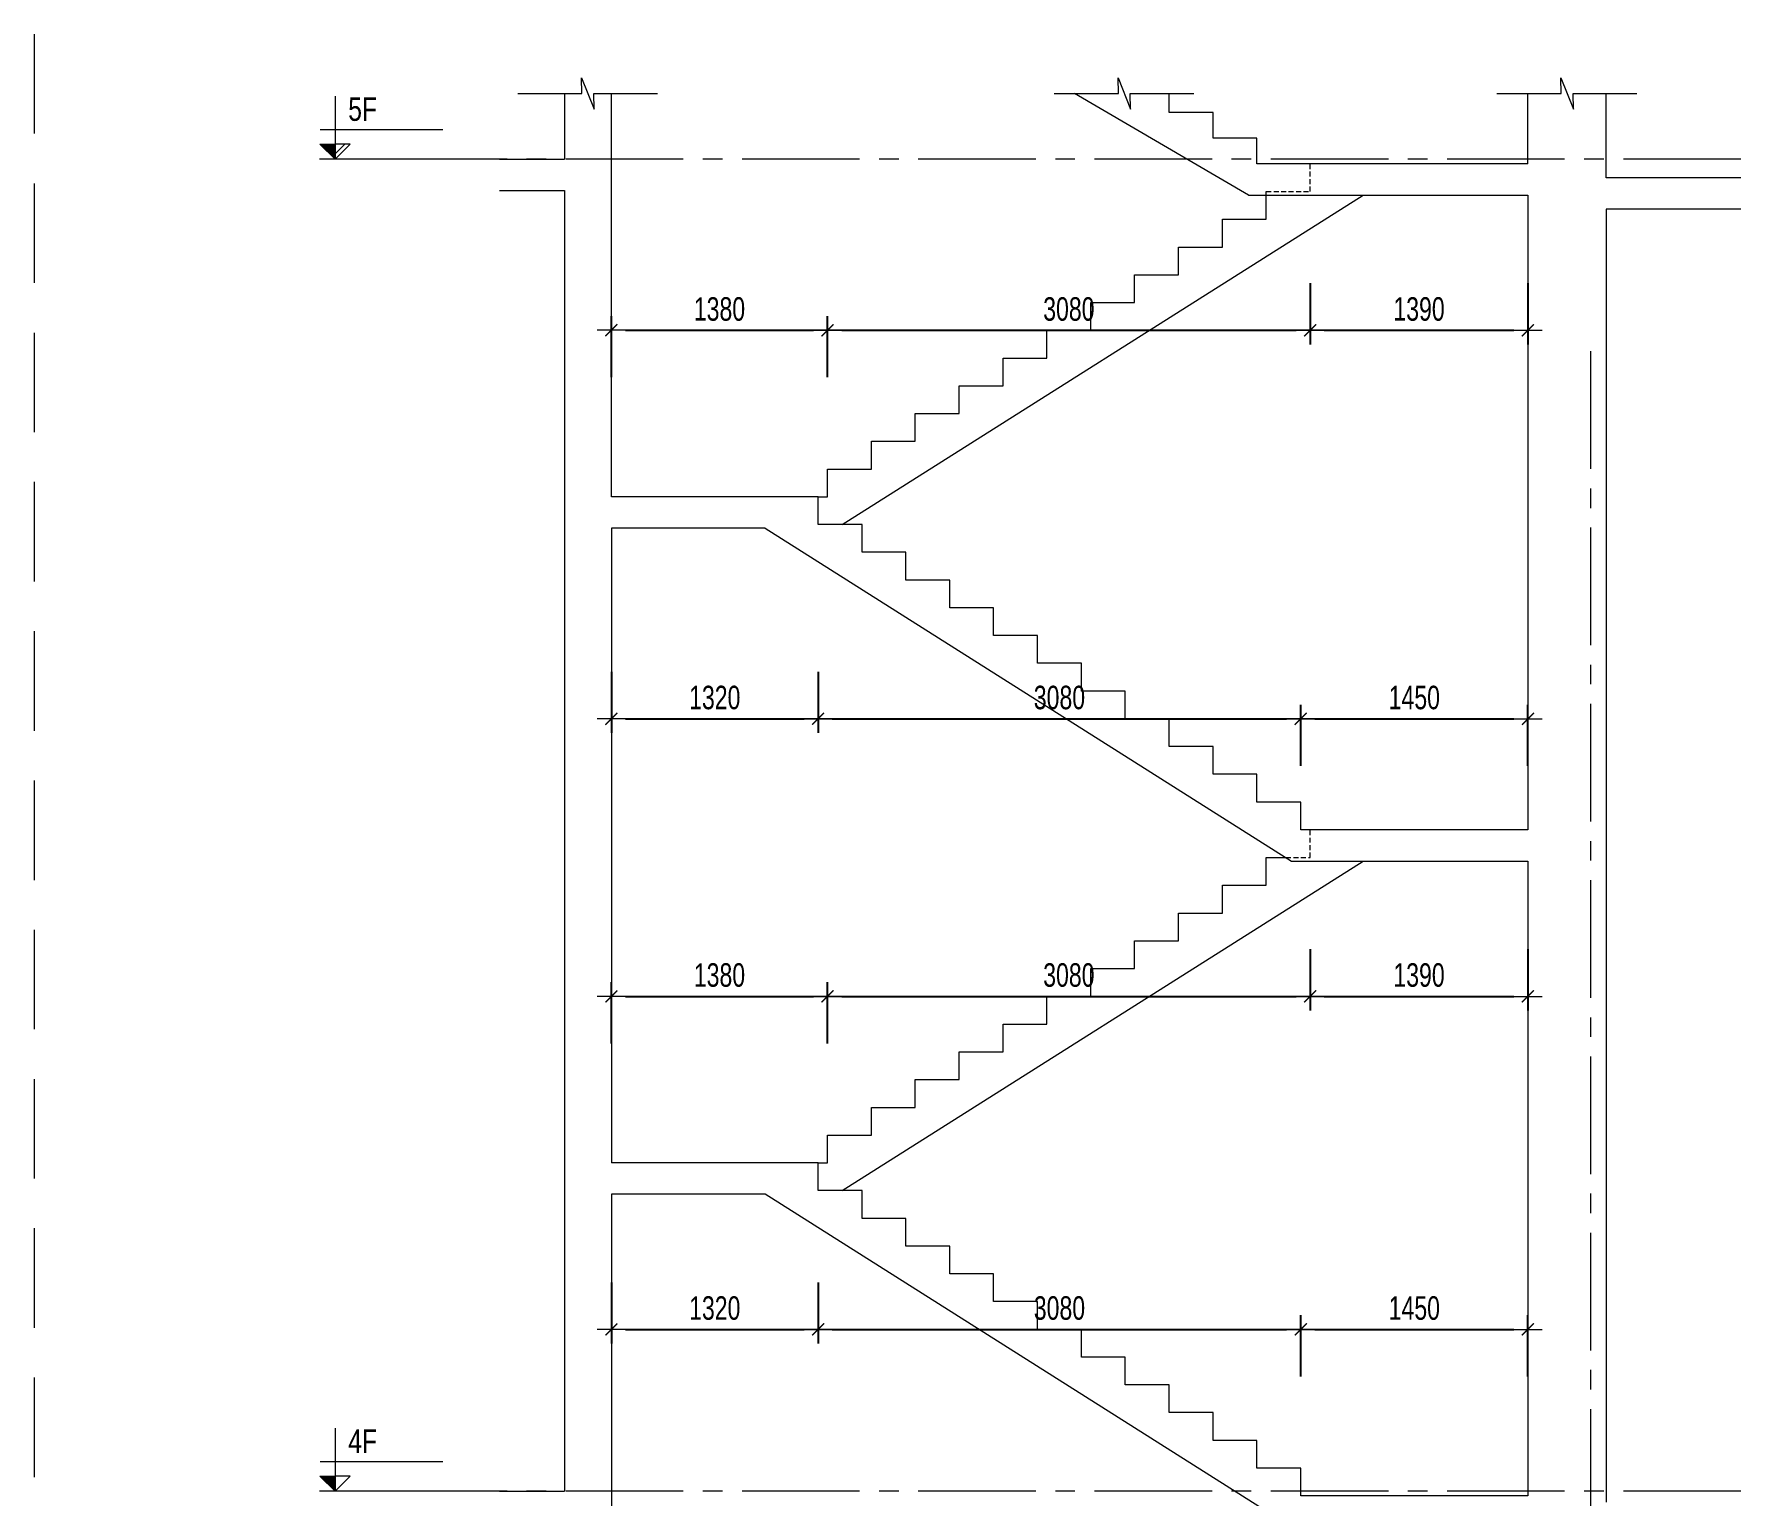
# Model space of a CAD drawing. Header units: millimetres. Extents: x -179076 to 254975, y -18667 to 296191.
# Drawn here: x 89320 to 100213, y 185725 to 195052 of the extents above; entities that cross this region are included whole.
import ezdxf

# ---------------------------------------------------------------- set-up
doc = ezdxf.new("R2010")
doc.units = ezdxf.units.MM
doc.linetypes.add('CENTER2', pattern=[1.125, 0.75, -0.125, 0.125, -0.125])
doc.linetypes.add('HIDDEN2', pattern=[4.762499999999999, 3.175, -1.5875])
doc.layers.get('Defpoints').update_dxf_attribs({"color": 151, "lineweight": 9})
for name, color, linetype, lineweight in [('NDC_S_ANNO', 7, 'Continuous', 20), ('NDC_S_AXIS', 5, 'CENTER2', 13), ('NDC_S_CONTINUOUS', 3, 'Continuous', 20), ('NDC_S_DIM', 1, 'Continuous', 15), ('NDC_S_HIDDEN', 8, 'HIDDEN2', 13), ('NDC_S_SLAB', 2, 'Continuous', 20), ('NDC_S_SYMBOL', 1, 'Continuous', 15), ('NDC_S_TEXT SYMBOL', 7, 'Continuous', 20), ('NDC_S_VN TEXT', 7, 'Continuous', 20)]:
    doc.layers.add(name, color=color, linetype=linetype, lineweight=lineweight)
doc.styles.add('NDC_ANNO', font='', dxfattribs={"width": 0.8})
doc.styles.add('NDC_DIM', font='', dxfattribs={"width": 0.75})
doc.styles.get('NDC_ANNO').set_extended_font_data('Dotum')
doc.styles.get('NDC_DIM').set_extended_font_data('Dotum')
doc.dimstyles.new('NDC_dim_60', dxfattribs={"dimscale": 60, "dimtxt": 2.5, "dimasz": 1.5, "dimexe": 1.5, "dimexo": 2.5, "dimgap": 1, "dimtad": 1, "dimdec": 0, "dimzin": 0, "dimdsep": 46, "dimtxsty": 'NDC_DIM', "dimblk": 'DIMMARK', "dimcen": 0.09, "dimdle": 1.2, "dimclrd": 1, "dimclre": 1, "dimclrt": 3, "dimadec": 0, "dimazin": 0, "dimtfac": 1, "dimtdec": 0, "dimtix": 1, "dimtofl": 0, "dimtmove": 0, "dimatfit": 3, "dimfxl": 5, "dimfxlon": 1, "dimtolj": 1, "dimtzin": 0, "dimarcsym": 0})

# ---------------------------------------------------------------- blocks, each defined once
blk = doc.blocks.new('kata_block_CT')
at = {"layer": 'NDC_S_ANNO'}
blk.add_hatch(color=3, dxfattribs=at).paths.add_polyline_path([(0, 1.596954857557648), (-1.612010908633238, 1.596954857557648), (0, 0)])
at = {"layer": 'NDC_S_ANNO', "ltscale": 50}
h = blk.add_hatch(dxfattribs=at)
h.set_pattern_fill('ANSI31', color=256, scale=1.406250541793835, style=0)
h.set_pattern_definition([(45.00000000000001, (0, 5.456968210637569e-12), (-3.157122508925224, 3.157122508925225), [])])
h.paths.add_polyline_path([(0, 1.596954857557648), (0, 0), (1.612010908924276, 1.596954857557648)])
for p, q in [((-1.592704896858777, 3.140833880479477), (11.46947077315417, 3.140833880479477)), ((11.56125648126181, 5.456968210637569e-12), (-1.63869572513795, 5.456968210637569e-12))]:
    blk.add_line(p, q, dxfattribs=at)
for points in [[(0, 6.69495074864426), (0, 0)], [(0, 0), (-1.612010908924276, 1.596954857557648), (0, 1.596954857557648)], [(0, 0), (1.612010908924276, 1.596954857557648), (0, 1.596954857557648)]]:
    blk.add_lwpolyline(points, dxfattribs=at)
at = {"layer": 'NDC_S_ANNO', "color": 8, "ltscale": 50}
blk.add_lwpolyline([(0, 0), (-1.612010908633238, 1.596954857557648), (0, 1.596954857557648)], dxfattribs=at)
at = {"layer": 'NDC_S_TEXT SYMBOL', "color": 3, "style": 'NDC_ANNO', "width": 0.8}
blk.add_attdef('CT', (1.409564409346785, 4.068271311703938), '', height=2.5, dxfattribs=at)
blk = doc.blocks.new('DIMMARK')
at = {"layer": 'NDC_S_DIM', "color": 1}
blk.add_line((-1.5, 0), (1, 0), dxfattribs=at)
at = {"layer": 'NDC_S_DIM', "color": 2, "const_width": 0.1}
blk.add_lwpolyline([(-0.4242640687119285, -0.4242640687119285), (0.4242640687119285, 0.4242640687119285)], dxfattribs=at)
blk = doc.blocks.new('*D2392')
at = {"layer": 'Defpoints', "color": 0, "transparency": 16777216}
for p in [(94384.16081130505, 193162.2012481164), (93004.16081126459, 192099.7012481135), (94384.16081130505, 192099.7012481135)]:
    blk.add_point(p, dxfattribs=at)
at = {"layer": 'NDC_S_DIM', "color": 1, "lineweight": -2, "transparency": 16777216}
for p, q in [((93004.16081126459, 192862.2012481164), (93004.16081126459, 193252.2012481164)), ((94384.16081130505, 192862.2012481164), (94384.16081130505, 193252.2012481164)), ((93094.16081126459, 193162.2012481164), (94294.16081130505, 193162.2012481164))]:
    blk.add_line(p, q, dxfattribs=at)
at = {"layer": 'NDC_S_DIM', "color": 1, "lineweight": -2, "transparency": 16777216, "xscale": 90, "yscale": 90, "zscale": 90, "rotation": 180}
blk.add_blockref('DIMMARK', (93004.16081126459, 193162.2012481164), dxfattribs=at)
at = {"layer": 'NDC_S_DIM', "color": 1, "lineweight": -2, "transparency": 16777216, "xscale": 90, "yscale": 90, "zscale": 90}
blk.add_blockref('DIMMARK', (94384.16081130505, 193162.2012481164), dxfattribs=at)
at = {"layer": 'NDC_S_DIM', "color": 3, "transparency": 16777216, "insert": (93694.16081128482, 193297.3030120242), "char_height": 150, "attachment_point": 5, "style": 'NDC_DIM'}
blk.add_mtext('\\A1;1380', dxfattribs=at)
blk = doc.blocks.new('*D2393')
at = {"layer": 'Defpoints', "color": 0, "transparency": 16777216}
for p in [(97464.16081130505, 194047.6179147856), (97464.16081130505, 193162.2012481164), (94384.16081130505, 192099.7012481135)]:
    blk.add_point(p, dxfattribs=at)
at = {"layer": 'NDC_S_DIM', "color": 1, "lineweight": -2, "transparency": 16777216}
for p, q in [((97464.16081130505, 193462.2012481164), (97464.16081130505, 193072.2012481164)), ((94384.16081130505, 192862.2012481164), (94384.16081130505, 193252.2012481164)), ((94474.16081130505, 193162.2012481164), (97374.16081130505, 193162.2012481164))]:
    blk.add_line(p, q, dxfattribs=at)
at = {"layer": 'NDC_S_DIM', "color": 1, "lineweight": -2, "transparency": 16777216, "xscale": 90, "yscale": 90, "zscale": 90, "rotation": 180}
blk.add_blockref('DIMMARK', (94384.16081130505, 193162.2012481164), dxfattribs=at)
at = {"layer": 'NDC_S_DIM', "color": 1, "lineweight": -2, "transparency": 16777216, "xscale": 90, "yscale": 90, "zscale": 90}
blk.add_blockref('DIMMARK', (97464.16081130505, 193162.2012481164), dxfattribs=at)
at = {"layer": 'NDC_S_DIM', "color": 3, "transparency": 16777216, "insert": (95924.16081130505, 193297.3030120242), "char_height": 150, "attachment_point": 5, "style": 'NDC_DIM'}
blk.add_mtext('\\A1;3080', dxfattribs=at)
blk = doc.blocks.new('*D2394')
at = {"layer": 'Defpoints', "color": 0, "transparency": 16777216}
for p in [(97464.16081130505, 194047.6179147856), (98854.16666336206, 194024.7012481198), (98854.16666336206, 193162.2012481164)]:
    blk.add_point(p, dxfattribs=at)
at = {"layer": 'NDC_S_DIM', "color": 1, "lineweight": -2, "transparency": 16777216}
for p, q in [((97464.16081130505, 193462.2012481164), (97464.16081130505, 193072.2012481164)), ((98854.16666336206, 193462.2012481164), (98854.16666336206, 193072.2012481164)), ((97554.16081130505, 193162.2012481164), (98764.16666336206, 193162.2012481164))]:
    blk.add_line(p, q, dxfattribs=at)
at = {"layer": 'NDC_S_DIM', "color": 1, "lineweight": -2, "transparency": 16777216, "xscale": 90, "yscale": 90, "zscale": 90, "rotation": 180}
blk.add_blockref('DIMMARK', (97464.16081130505, 193162.2012481164), dxfattribs=at)
at = {"layer": 'NDC_S_DIM', "color": 1, "lineweight": -2, "transparency": 16777216, "xscale": 90, "yscale": 90, "zscale": 90}
blk.add_blockref('DIMMARK', (98854.16666336206, 193162.2012481164), dxfattribs=at)
at = {"layer": 'NDC_S_DIM', "color": 3, "transparency": 16777216, "insert": (98159.16373733355, 193297.3030120242), "char_height": 150, "attachment_point": 5, "style": 'NDC_DIM'}
blk.add_mtext('\\A1;1390', dxfattribs=at)
blk = doc.blocks.new('*D2415')
at = {"layer": 'Defpoints', "color": 0, "transparency": 16777216}
for p in [(93004.16081126459, 192099.7012481134), (94324.16081130505, 192099.7012481135), (94324.16081130505, 190683.0345814438)]:
    blk.add_point(p, dxfattribs=at)
at = {"layer": 'NDC_S_DIM', "color": 1, "lineweight": -2, "transparency": 16777216}
for p, q in [((93004.16081126459, 190983.0345814438), (93004.16081126459, 190593.0345814438)), ((94324.16081130505, 190983.0345814438), (94324.16081130505, 190593.0345814438)), ((93094.16081126459, 190683.0345814438), (94234.16081130505, 190683.0345814438))]:
    blk.add_line(p, q, dxfattribs=at)
at = {"layer": 'NDC_S_DIM', "color": 1, "lineweight": -2, "transparency": 16777216, "xscale": 90, "yscale": 90, "zscale": 90, "rotation": 180}
blk.add_blockref('DIMMARK', (93004.16081126459, 190683.0345814438), dxfattribs=at)
at = {"layer": 'NDC_S_DIM', "color": 1, "lineweight": -2, "transparency": 16777216, "xscale": 90, "yscale": 90, "zscale": 90}
blk.add_blockref('DIMMARK', (94324.16081130505, 190683.0345814438), dxfattribs=at)
at = {"layer": 'NDC_S_DIM', "color": 3, "transparency": 16777216, "insert": (93664.16081128482, 190818.1363453515), "char_height": 150, "attachment_point": 5, "style": 'NDC_DIM'}
blk.add_mtext('\\A1;1320', dxfattribs=at)
blk = doc.blocks.new('*D2416')
at = {"layer": 'Defpoints', "color": 0, "transparency": 16777216}
for p in [(94324.16081130505, 192099.7012481135), (97404.16081130505, 190683.0345814438), (97404.16081130505, 189974.7012481089)]:
    blk.add_point(p, dxfattribs=at)
at = {"layer": 'NDC_S_DIM', "color": 1, "lineweight": -2, "transparency": 16777216}
for p, q in [((94324.16081130505, 190983.0345814438), (94324.16081130505, 190593.0345814438)), ((97404.16081130505, 190383.0345814438), (97404.16081130505, 190773.0345814438)), ((94414.16081130505, 190683.0345814438), (97314.16081130505, 190683.0345814438))]:
    blk.add_line(p, q, dxfattribs=at)
at = {"layer": 'NDC_S_DIM', "color": 1, "lineweight": -2, "transparency": 16777216, "xscale": 90, "yscale": 90, "zscale": 90, "rotation": 180}
blk.add_blockref('DIMMARK', (94324.16081130505, 190683.0345814438), dxfattribs=at)
at = {"layer": 'NDC_S_DIM', "color": 1, "lineweight": -2, "transparency": 16777216, "xscale": 90, "yscale": 90, "zscale": 90}
blk.add_blockref('DIMMARK', (97404.16081130505, 190683.0345814438), dxfattribs=at)
at = {"layer": 'NDC_S_DIM', "color": 3, "transparency": 16777216, "insert": (95864.16081130505, 190818.1363453515), "char_height": 150, "attachment_point": 5, "style": 'NDC_DIM'}
blk.add_mtext('\\A1;3080', dxfattribs=at)
blk = doc.blocks.new('*D2417')
at = {"layer": 'Defpoints', "color": 0, "transparency": 16777216}
for p in [(98854.16081120132, 190683.0345814438), (97404.16081130505, 189974.7012481089), (98854.16081120132, 189974.7012481089)]:
    blk.add_point(p, dxfattribs=at)
at = {"layer": 'NDC_S_DIM', "color": 1, "lineweight": -2, "transparency": 16777216}
for p, q in [((97404.16081130505, 190383.0345814438), (97404.16081130505, 190773.0345814438)), ((98854.16081120132, 190383.0345814438), (98854.16081120132, 190773.0345814438)), ((97494.16081130505, 190683.0345814438), (98764.16081120132, 190683.0345814438))]:
    blk.add_line(p, q, dxfattribs=at)
at = {"layer": 'NDC_S_DIM', "color": 1, "lineweight": -2, "transparency": 16777216, "xscale": 90, "yscale": 90, "zscale": 90, "rotation": 180}
blk.add_blockref('DIMMARK', (97404.16081130505, 190683.0345814438), dxfattribs=at)
at = {"layer": 'NDC_S_DIM', "color": 1, "lineweight": -2, "transparency": 16777216, "xscale": 90, "yscale": 90, "zscale": 90}
blk.add_blockref('DIMMARK', (98854.16081120132, 190683.0345814438), dxfattribs=at)
at = {"layer": 'NDC_S_DIM', "color": 3, "transparency": 16777216, "insert": (98129.16081125318, 190818.1363453515), "char_height": 150, "attachment_point": 5, "style": 'NDC_DIM'}
blk.add_mtext('\\A1;1450', dxfattribs=at)
blk = doc.blocks.new('*D2418')
at = {"layer": 'Defpoints', "color": 0, "transparency": 16777216}
for p in [(94384.16081130505, 188912.201248106), (93004.16081126453, 187849.7012481025), (94384.16081130505, 187849.7012481025)]:
    blk.add_point(p, dxfattribs=at)
at = {"layer": 'NDC_S_DIM', "color": 1, "lineweight": -2, "transparency": 16777216}
for p, q in [((93004.16081126453, 188612.201248106), (93004.16081126453, 189002.201248106)), ((94384.16081130505, 188612.201248106), (94384.16081130505, 189002.201248106)), ((93094.16081126453, 188912.201248106), (94294.16081130505, 188912.201248106))]:
    blk.add_line(p, q, dxfattribs=at)
at = {"layer": 'NDC_S_DIM', "color": 1, "lineweight": -2, "transparency": 16777216, "xscale": 90, "yscale": 90, "zscale": 90, "rotation": 180}
blk.add_blockref('DIMMARK', (93004.16081126453, 188912.201248106), dxfattribs=at)
at = {"layer": 'NDC_S_DIM', "color": 1, "lineweight": -2, "transparency": 16777216, "xscale": 90, "yscale": 90, "zscale": 90}
blk.add_blockref('DIMMARK', (94384.16081130505, 188912.201248106), dxfattribs=at)
at = {"layer": 'NDC_S_DIM', "color": 3, "transparency": 16777216, "insert": (93694.16081128479, 189047.3030120137), "char_height": 150, "attachment_point": 5, "style": 'NDC_DIM'}
blk.add_mtext('\\A1;1380', dxfattribs=at)
blk = doc.blocks.new('*D2419')
at = {"layer": 'Defpoints', "color": 0, "transparency": 16777216}
for p in [(97464.16081130505, 189886.1595814417), (97464.16081130505, 188912.201248106), (94384.16081130505, 187849.7012481025)]:
    blk.add_point(p, dxfattribs=at)
at = {"layer": 'NDC_S_DIM', "color": 1, "lineweight": -2, "transparency": 16777216}
for p, q in [((97464.16081130505, 189212.201248106), (97464.16081130505, 188822.201248106)), ((94384.16081130505, 188612.201248106), (94384.16081130505, 189002.201248106)), ((94474.16081130505, 188912.201248106), (97374.16081130505, 188912.201248106))]:
    blk.add_line(p, q, dxfattribs=at)
at = {"layer": 'NDC_S_DIM', "color": 1, "lineweight": -2, "transparency": 16777216, "xscale": 90, "yscale": 90, "zscale": 90, "rotation": 180}
blk.add_blockref('DIMMARK', (94384.16081130505, 188912.201248106), dxfattribs=at)
at = {"layer": 'NDC_S_DIM', "color": 1, "lineweight": -2, "transparency": 16777216, "xscale": 90, "yscale": 90, "zscale": 90}
blk.add_blockref('DIMMARK', (97464.16081130505, 188912.201248106), dxfattribs=at)
at = {"layer": 'NDC_S_DIM', "color": 3, "transparency": 16777216, "insert": (95924.16081130505, 189047.3030120137), "char_height": 150, "attachment_point": 5, "style": 'NDC_DIM'}
blk.add_mtext('\\A1;3080', dxfattribs=at)
blk = doc.blocks.new('*D2420')
at = {"layer": 'Defpoints', "color": 0, "transparency": 16777216}
for p in [(97464.16081130505, 189886.1595814417), (98854.16081119241, 189774.7012481089), (98854.16081119241, 188912.201248106)]:
    blk.add_point(p, dxfattribs=at)
at = {"layer": 'NDC_S_DIM', "color": 1, "lineweight": -2, "transparency": 16777216}
for p, q in [((97464.16081130505, 189212.201248106), (97464.16081130505, 188822.201248106)), ((98854.16081119241, 189212.201248106), (98854.16081119241, 188822.201248106)), ((97554.16081130505, 188912.201248106), (98764.16081119241, 188912.201248106))]:
    blk.add_line(p, q, dxfattribs=at)
at = {"layer": 'NDC_S_DIM', "color": 1, "lineweight": -2, "transparency": 16777216, "xscale": 90, "yscale": 90, "zscale": 90, "rotation": 180}
blk.add_blockref('DIMMARK', (97464.16081130505, 188912.201248106), dxfattribs=at)
at = {"layer": 'NDC_S_DIM', "color": 1, "lineweight": -2, "transparency": 16777216, "xscale": 90, "yscale": 90, "zscale": 90}
blk.add_blockref('DIMMARK', (98854.16081119241, 188912.201248106), dxfattribs=at)
at = {"layer": 'NDC_S_DIM', "color": 3, "transparency": 16777216, "insert": (98159.16081124873, 189047.3030120137), "char_height": 150, "attachment_point": 5, "style": 'NDC_DIM'}
blk.add_mtext('\\A1;1390', dxfattribs=at)
blk = doc.blocks.new('*D2421')
at = {"layer": 'Defpoints', "color": 0, "transparency": 16777216}
for p in [(93004.16081126453, 187849.7012481025), (94324.16081130505, 187849.7012481025), (94324.16081130505, 186787.2012481001)]:
    blk.add_point(p, dxfattribs=at)
at = {"layer": 'NDC_S_DIM', "color": 1, "lineweight": -2, "transparency": 16777216}
for p, q in [((93004.16081126453, 187087.2012481001), (93004.16081126453, 186697.2012481001)), ((94324.16081130505, 187087.2012481001), (94324.16081130505, 186697.2012481001)), ((93094.16081126453, 186787.2012481001), (94234.16081130505, 186787.2012481001))]:
    blk.add_line(p, q, dxfattribs=at)
at = {"layer": 'NDC_S_DIM', "color": 1, "lineweight": -2, "transparency": 16777216, "xscale": 90, "yscale": 90, "zscale": 90, "rotation": 180}
blk.add_blockref('DIMMARK', (93004.16081126453, 186787.2012481001), dxfattribs=at)
at = {"layer": 'NDC_S_DIM', "color": 1, "lineweight": -2, "transparency": 16777216, "xscale": 90, "yscale": 90, "zscale": 90}
blk.add_blockref('DIMMARK', (94324.16081130505, 186787.2012481001), dxfattribs=at)
at = {"layer": 'NDC_S_DIM', "color": 3, "transparency": 16777216, "insert": (93664.16081128479, 186922.3030120079), "char_height": 150, "attachment_point": 5, "style": 'NDC_DIM'}
blk.add_mtext('\\A1;1320', dxfattribs=at)
blk = doc.blocks.new('*D2422')
at = {"layer": 'Defpoints', "color": 0, "transparency": 16777216}
for p in [(94324.16081130505, 187849.7012481025), (97404.16081130505, 186787.2012481001), (97404.16081130505, 185754.7012480977)]:
    blk.add_point(p, dxfattribs=at)
at = {"layer": 'NDC_S_DIM', "color": 1, "lineweight": -2, "transparency": 16777216}
for p, q in [((94324.16081130505, 187087.2012481001), (94324.16081130505, 186697.2012481001)), ((97404.16081130505, 186487.2012481001), (97404.16081130505, 186877.2012481001)), ((94414.16081130505, 186787.2012481001), (97314.16081130505, 186787.2012481001))]:
    blk.add_line(p, q, dxfattribs=at)
at = {"layer": 'NDC_S_DIM', "color": 1, "lineweight": -2, "transparency": 16777216, "xscale": 90, "yscale": 90, "zscale": 90, "rotation": 180}
blk.add_blockref('DIMMARK', (94324.16081130505, 186787.2012481001), dxfattribs=at)
at = {"layer": 'NDC_S_DIM', "color": 1, "lineweight": -2, "transparency": 16777216, "xscale": 90, "yscale": 90, "zscale": 90}
blk.add_blockref('DIMMARK', (97404.16081130505, 186787.2012481001), dxfattribs=at)
at = {"layer": 'NDC_S_DIM', "color": 3, "transparency": 16777216, "insert": (95864.16081130505, 186922.3030120079), "char_height": 150, "attachment_point": 5, "style": 'NDC_DIM'}
blk.add_mtext('\\A1;3080', dxfattribs=at)
blk = doc.blocks.new('*D2423')
at = {"layer": 'Defpoints', "color": 0, "transparency": 16777216}
for p in [(98854.16666335321, 186787.2012481001), (97404.16081130505, 185754.7012480977), (98854.16666335321, 185724.7012480978)]:
    blk.add_point(p, dxfattribs=at)
at = {"layer": 'NDC_S_DIM', "color": 1, "lineweight": -2, "transparency": 16777216}
for p, q in [((97404.16081130505, 186487.2012481001), (97404.16081130505, 186877.2012481001)), ((98854.16666335321, 186487.2012481001), (98854.16666335321, 186877.2012481001)), ((97494.16081130505, 186787.2012481001), (98764.16666335321, 186787.2012481001))]:
    blk.add_line(p, q, dxfattribs=at)
at = {"layer": 'NDC_S_DIM', "color": 1, "lineweight": -2, "transparency": 16777216, "xscale": 90, "yscale": 90, "zscale": 90, "rotation": 180}
blk.add_blockref('DIMMARK', (97404.16081130505, 186787.2012481001), dxfattribs=at)
at = {"layer": 'NDC_S_DIM', "color": 1, "lineweight": -2, "transparency": 16777216, "xscale": 90, "yscale": 90, "zscale": 90}
blk.add_blockref('DIMMARK', (98854.16666335321, 186787.2012481001), dxfattribs=at)
at = {"layer": 'NDC_S_DIM', "color": 3, "transparency": 16777216, "insert": (98129.16373732913, 186922.3030120079), "char_height": 150, "attachment_point": 5, "style": 'NDC_DIM'}
blk.add_mtext('\\A1;1450', dxfattribs=at)

msp = doc.modelspace()

# ---------------------------------------------------------------- linework, layer by layer
at = {"layer": 'NDC_S_AXIS', "ltscale": 1000}
for p, q in [((100213.2285346719, 194254.7012481195), (91146.01202433521, 194254.7012481195)), ((99254.16081124992, 193028.178932541), (99254.16081124987, 162184.5259362931)), ((100213.2285346719, 185754.7012480977), (91146.01202433521, 185754.7012480978))]:
    msp.add_line(p, q, dxfattribs=at)
at = {"layer": 'NDC_S_CONTINUOUS'}
for p, q in [((94478.33291241014, 191922.6179147798), (97802.09761829372, 194024.7012481198)), ((94478.33291240805, 187672.6179147688), (97802.09761829383, 189774.7012481089))]:
    msp.add_line(p, q, dxfattribs=at)
for points in [[(94324.16081130505, 192099.7012481135), (94384.16081130505, 192099.7012481135), (94384.16081130505, 192276.7845814473), (94664.16081130505, 192276.7845814473), (94664.16081130505, 192453.8679147811), (94944.16081130505, 192453.8679147811), (94944.16081130505, 192630.9512481149), (95224.16081130505, 192630.9512481149), (95224.16081130505, 192808.0345814488), (95504.16081130505, 192808.0345814488), (95504.16081130505, 192985.1179147826), (95784.16081130505, 192985.1179147826), (95784.16081130505, 193162.2012481164), (96064.16081130505, 193162.2012481164), (96064.16081130505, 193339.2845814503), (96344.16081130505, 193339.2845814503), (96344.16081130505, 193516.3679147841), (96624.16081130505, 193516.3679147841), (96624.16081130505, 193693.451248118), (96904.16081130505, 193693.451248118), (96904.16081130505, 193870.5345814518), (97184.16081130505, 193870.5345814518), (97184.16081130505, 194024.7012481198)], [(94324.16081130505, 187849.7012481025), (94384.16081130505, 187849.7012481025), (94384.16081130505, 188026.7845814374), (94664.16081130505, 188026.7845814374), (94664.16081130505, 188203.8679147711), (94944.16081130505, 188203.8679147711), (94944.16081130505, 188380.9512481048), (95224.16081130505, 188380.9512481048), (95224.16081130505, 188558.0345814385), (95504.16081130505, 188558.0345814385), (95504.16081130505, 188735.1179147722), (95784.16081130505, 188735.1179147722), (95784.16081130505, 188912.201248106), (96064.16081130505, 188912.201248106), (96064.16081130505, 189089.2845814397), (96344.16081130505, 189089.2845814397), (96344.16081130505, 189266.3679147734), (96624.16081130505, 189266.3679147734), (96624.16081130505, 189443.4512481071), (96904.16081130505, 189443.4512481071), (96904.16081130505, 189620.5345814409), (97184.16081130505, 189620.5345814409), (97184.16081130505, 189797.6179147746), (97309.98871020111, 189797.6179147746)]]:
    msp.add_lwpolyline(points, dxfattribs=at)
at = {"layer": 'NDC_S_HIDDEN', "ltscale": 200}
msp.add_line((89320.061602442, 195052.0353497648), (89320.061602442, 161452.035349803), dxfattribs=at)
at = {"layer": 'NDC_S_HIDDEN', "ltscale": 10}
for points in [[(97184.16081130505, 194024.7012481198), (97184.16081130505, 194047.6179147856), (97464.16081130505, 194047.6179147856), (97464.16081130505, 194224.7012481198)], [(97309.98871020111, 189797.6179147746), (97464.16081130505, 189797.6179147746), (97464.16081130505, 189974.7012481089)]]:
    msp.add_lwpolyline(points, dxfattribs=at)
at = {"layer": 'NDC_S_SLAB'}
for p, q in [((92704.160811304, 194673.0622311187), (92704.160811304, 194254.7012481195)), ((93004.16081126459, 192099.7012481134), (93004.16081126459, 194673.0622311187)), ((97070.00436434394, 194024.7012481198), (95960.5866823208, 194673.0622311187)), ((98854.16081119241, 194224.7012481198), (98854.16081119241, 194673.0622311653)), ((92291.04335661756, 194254.7012481195), (92704.1608113671, 194254.7012481195)), ((98854.16666335316, 194224.7012481198), (97124.16081130388, 194224.7012481198)), ((100213.2285346719, 194134.7012481173), (99354.16081124998, 194134.7012481173)), ((92291.04335661756, 194054.7012481195), (92704.1608113671, 194054.7012481195)), ((92704.160811304, 194054.7012481194), (92704.160811304, 185754.7012480977)), ((97070.00436434394, 194024.7012481198), (98854.16666336206, 194024.7012481198)), ((98854.16081120132, 194024.7012481198), (98854.16081120132, 189974.7012481089)), ((93004.16081126453, 191899.7012481134), (93004.16081126453, 187849.7012481036)), ((93986.22400431731, 191899.7012481134), (93004.1666634343, 191899.7012481134)), ((93004.16081126459, 187649.7012481036), (93004.16081126459, 184224.7012480983)), ((93986.22400431533, 187649.7012481036), (93004.16666343436, 187649.7012481036)), ((97346.22400432063, 185524.7012480956), (93986.22400431533, 187649.7012481036)), ((92291.04335661756, 185754.7012480978), (92704.1608113671, 185754.7012480978))]:
    msp.add_line(p, q, dxfattribs=at)
for points in [[(97124.16081130388, 194224.7012481198), (97124.16081130388, 194388.3376117557), (96844.160811304, 194388.3376117557), (96844.160811304, 194551.9739753916), (96564.16081130411, 194551.9739753916), (96564.16081130411, 194673.0622311187)], [(99354.16081124998, 194134.7012481173), (99354.16081124998, 194673.0622311653)], [(100213.2285346719, 193934.7012481173), (99354.16081124998, 193934.7012481173), (99354.16081124998, 185684.7012480955)], [(98854.16666337108, 189974.7012481089), (97404.16081130505, 189974.7012481089), (97404.16081130505, 190151.7845814426), (97124.16081130505, 190151.7845814426), (97124.16081130505, 190328.8679147763), (96844.16081130505, 190328.8679147763), (96844.16081130505, 190505.95124811), (96564.16081130505, 190505.95124811), (96564.16081130505, 190683.0345814438), (96284.16081130505, 190683.0345814438), (96284.16081130505, 190860.1179147775), (96004.16081130505, 190860.1179147775), (96004.16081130505, 191037.2012481112), (95724.16081130505, 191037.2012481112), (95724.16081130505, 191214.2845814449), (95444.16081130505, 191214.2845814449), (95444.16081130505, 191391.3679147786), (95164.16081130505, 191391.3679147786), (95164.16081130505, 191568.4512481124), (94884.16081130505, 191568.4512481124), (94884.16081130505, 191745.5345814461), (94604.16081130505, 191745.5345814461), (94604.16081130505, 191922.6179147798), (94324.16081130505, 191922.6179147798), (94324.16081130505, 192099.7012481135), (93004.16081126459, 192099.7012481135)], [(93986.22400431731, 191899.7012481134), (97346.22400431713, 189774.7012481089), (98854.16081119241, 189774.7012481089), (98854.16081119241, 185724.7012480956)], [(98854.16666335321, 185724.7012480978), (97404.16081130505, 185724.7012480978), (97404.16081130505, 185901.7845814315), (97124.16081130505, 185901.7845814315), (97124.16081130505, 186078.8679147653), (96844.16081130505, 186078.8679147653), (96844.16081130505, 186255.951248099), (96564.16081130505, 186255.951248099), (96564.16081130505, 186433.0345814327), (96284.16081130505, 186433.0345814327), (96284.16081130505, 186610.1179147664), (96004.16081130505, 186610.1179147664), (96004.16081130505, 186787.2012481001), (95724.16081130505, 186787.2012481001), (95724.16081130505, 186964.2845814339), (95444.16081130505, 186964.2845814339), (95444.16081130505, 187141.3679147676), (95164.16081130505, 187141.3679147676), (95164.16081130505, 187318.4512481013), (94884.16081130505, 187318.4512481013), (94884.16081130505, 187495.534581435), (94604.16081130505, 187495.534581435), (94604.16081130505, 187672.6179147688), (94324.16081130505, 187672.6179147688), (94324.16081130505, 187849.7012481025), (93004.16081126453, 187849.7012481025)]]:
    msp.add_lwpolyline(points, dxfattribs=at)
at = {"layer": 'NDC_S_SYMBOL'}
for points in [[(92406.71962557154, 194673.0622311187), (92816.33618706212, 194673.0622311187), (92814.16227416441, 194773.0622311187), (92894.16227461144, 194573.0622309325), (92891.98836134121, 194673.0622311187), (93298.27388110271, 194673.0622311187)], [(98656.71816248886, 194673.0622311653), (99066.33472397944, 194673.0622311653), (99064.16081108173, 194773.0622311653), (99144.16081152877, 194573.062230979), (99141.98689825853, 194673.0622311653), (99548.27241802003, 194673.0622311653)]]:
    msp.add_lwpolyline(points, dxfattribs=at)
at = {"layer": 'NDC_S_SYMBOL', "elevation": -1.522910461903844e-10}
msp.add_lwpolyline([(95830.76805896373, 194673.0622311187), (96240.38462045431, 194673.0622311187), (96238.2107075566, 194773.0622311187), (96318.21070800364, 194573.0622309325), (96316.0367947334, 194673.0622311187), (96722.3223144949, 194673.0622311187)], dxfattribs=at)

# ---------------------------------------------------------------- block references
at = {"layer": 'NDC_S_VN TEXT', "xscale": 60, "yscale": 60, "zscale": 60}
for p, values in [((91240.36550738954, 194254.7012481191), {'CT': '5F'}), ((91240.36550738954, 185754.7012489668), {'CT': '4F'})]:
    msp.add_blockref('kata_block_CT', p, dxfattribs=at).add_auto_attribs(values)

# ---------------------------------------------------------------- dimensions: what is measured, and where the dimension line sits
at = {"layer": 'NDC_S_DIM'}
for base, p1, p2, picture, middle in [((97464.16081130505, 193162.2012481164), (94384.16081130505, 192099.7012481135), (97464.16081130505, 194047.6179147856), '*D2393', (95924.16081130505, 193297.3030120242)), ((98854.16666336206, 193162.2012481164), (97464.16081130505, 194047.6179147856), (98854.16666336206, 194024.7012481198), '*D2394', (98159.16373733355, 193297.3030120242)), ((97404.16081130505, 190683.0345814438), (94324.16081130505, 192099.7012481135), (97404.16081130505, 189974.7012481089), '*D2416', (95864.16081130505, 190818.1363453515)), ((98854.16081120132, 190683.0345814438), (97404.16081130505, 189974.7012481089), (98854.16081120132, 189974.7012481089), '*D2417', (98129.16081125318, 190818.1363453515)), ((97464.16081130505, 188912.201248106), (94384.16081130505, 187849.7012481025), (97464.16081130505, 189886.1595814417), '*D2419', (95924.16081130505, 189047.3030120137)), ((98854.16081119241, 188912.201248106), (97464.16081130505, 189886.1595814417), (98854.16081119241, 189774.7012481089), '*D2420', (98159.16081124873, 189047.3030120137)), ((97404.16081130505, 186787.2012481001), (94324.16081130505, 187849.7012481025), (97404.16081130505, 185754.7012480977), '*D2422', (95864.16081130505, 186922.3030120079)), ((98854.16666335321, 186787.2012481001), (97404.16081130505, 185754.7012480977), (98854.16666335321, 185724.7012480978), '*D2423', (98129.16373732913, 186922.3030120079))]:
    dim = msp.add_linear_dim(base=base, p1=p1, p2=p2, dimstyle='NDC_dim_60', override={"dimtmove": 1}, dxfattribs=at)
    dim.commit()
    dim.dimension.update_dxf_attribs({"geometry": picture, "text_midpoint": middle})
for base, p1, p2, picture, middle in [((94384.16081130505, 193162.2012481164), (93004.16081126459, 192099.7012481135), (94384.16081130505, 192099.7012481135), '*D2392', (93694.16081128482, 193297.3030120242)), ((94324.16081130505, 190683.0345814438), (93004.16081126459, 192099.7012481134), (94324.16081130505, 192099.7012481135), '*D2415', (93664.16081128482, 190818.1363453515)), ((94384.16081130505, 188912.201248106), (93004.16081126453, 187849.7012481025), (94384.16081130505, 187849.7012481025), '*D2418', (93694.16081128479, 189047.3030120137)), ((94324.16081130505, 186787.2012481001), (93004.16081126453, 187849.7012481025), (94324.16081130505, 187849.7012481025), '*D2421', (93664.16081128479, 186922.3030120079))]:
    dim = msp.add_linear_dim(base=base, p1=p1, p2=p2, dimstyle='NDC_dim_60', dxfattribs=at)
    dim.commit()
    dim.dimension.update_dxf_attribs({"geometry": picture, "text_midpoint": middle})

doc.saveas('drawing.dxf')
